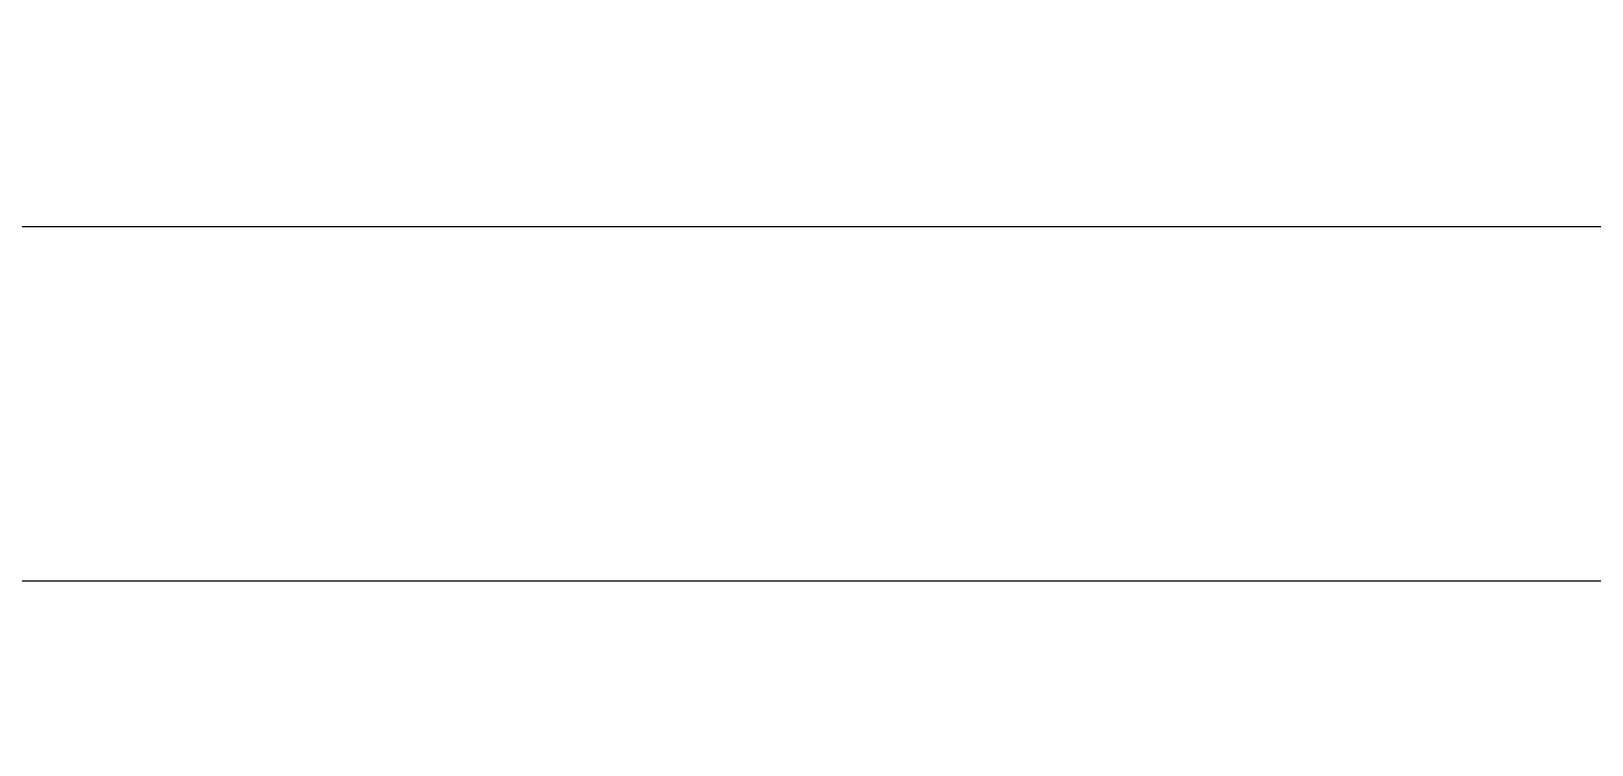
# Model space of a CAD drawing. Header units: millimetres. Extents: x 7389 to 27936, y -894474 to -881284.
# Drawn here: x 24370 to 25323, y -881720 to -881284 of the extents above; entities that cross this region are included whole.
import ezdxf
from ezdxf.lldxf.tags import DXFTag

# ---------------------------------------------------------------- set-up
doc = ezdxf.new("R2010")
doc.units = ezdxf.units.MM
doc.header["$LTSCALE"] = 40
doc.header["$MEASUREMENT"] = 0
doc.header["$PDMODE"] = 3
doc.layers.add('dimensions', color=149, linetype='Continuous', lineweight=5)
doc.styles.get("Standard").update_dxf_attribs({"font": 'ARIALN.TTF'})
tags = doc.linetypes.add('DASHED2', pattern=[0.375, 0.25, -0.125]).pattern_tags.tags
tags[6:7] = [DXFTag(74, 4), DXFTag(75, 0), DXFTag(340, '0'), DXFTag(46, 1.0), DXFTag(50, 0.0), DXFTag(44, 0.0), DXFTag(45, 0.0)]
tags[4:5] = [DXFTag(74, 4), DXFTag(75, 0), DXFTag(340, '0'), DXFTag(46, 1.0), DXFTag(50, 0.0), DXFTag(44, 0.0), DXFTag(45, 0.0)]
doc.dimstyles.new('Working', dxfattribs={"dimscale": 0.8, "dimtxt": 100, "dimasz": 50, "dimexe": 50, "dimexo": 50, "dimgap": 25, "dimtad": 0, "dimdec": 0, "dimzin": 0, "dimdsep": 46, "dimtxsty": 'Standard', "dimblk": 'ARCHTICK', "dimcen": 0, "dimdle": 50, "dimclrd": 250, "dimclre": 8, "dimclrt": 7, "dimadec": 0, "dimazin": 0, "dimtfac": 1, "dimtdec": 0, "dimtofl": 0, "dimtmove": 1, "dimatfit": 3, "dimfxl": 3, "dimtolj": 1, "dimlwd": 5, "dimlwe": 0, "dimarcsym": 0})

# ---------------------------------------------------------------- blocks, each defined once
blk = doc.blocks.new('_ArchTick')
at = {"const_width": 0.15}
blk.add_lwpolyline([(-0.5, -0.5), (0.5, 0.5)], dxfattribs=at)
blk = doc.blocks.new('*D128')
at = {"layer": 'Defpoints', "color": 0, "ltscale": 50, "transparency": 16777216}
for p in [(23003.6537629505, -881619.8273811664), (23003.6537629505, -881959.3385393876), (25403.65376295051, -881959.3385393876)]:
    blk.add_point(p, dxfattribs=at)
at = {"layer": 'dimensions', "color": 8, "linetype": 'DASHED2', "lineweight": 0, "ltscale": 50, "transparency": 16777216}
for p, q in [((23003.6537629505, -881919.3385393877), (23003.6537629505, -881579.8273811665)), ((25403.65376295051, -881919.3385393877), (25403.65376295051, -881579.8273811665))]:
    blk.add_line(p, q, dxfattribs=at)
at = {"layer": 'dimensions', "color": 250, "linetype": 'DASHED2', "lineweight": 5, "ltscale": 50, "transparency": 16777216}
for p, q in [((22963.6537629505, -881619.8273811664), (24085.26358559716, -881619.8273811664)), ((25443.65376295051, -881619.8273811664), (24322.04394030385, -881619.8273811664))]:
    blk.add_line(p, q, dxfattribs=at)
at = {"layer": 'dimensions', "color": 250, "lineweight": 5, "ltscale": 50, "transparency": 16777216, "xscale": 40, "yscale": 40, "zscale": 40, "rotation": 180}
blk.add_blockref('_ArchTick', (23003.6537629505, -881619.8273811664), dxfattribs=at)
at = {"layer": 'dimensions', "color": 250, "lineweight": 5, "ltscale": 50, "transparency": 16777216, "xscale": 40, "yscale": 40, "zscale": 40}
blk.add_blockref('_ArchTick', (25403.65376295051, -881619.8273811664), dxfattribs=at)
at = {"layer": 'dimensions', "color": 7, "ltscale": 50, "transparency": 16777216, "insert": (24203.6537629505, -881619.8273811664), "char_height": 80, "attachment_point": 5, "bg_fill": 3, "box_fill_scale": 1.25, "bg_fill_color": 9, "bg_fill_true_color": 13158600, "bg_fill_transparency": 0}
blk.add_mtext('\\A1;2400', dxfattribs=at)
blk = doc.blocks.new('*D138')
at = {"layer": 'Defpoints', "color": 0, "ltscale": 50, "transparency": 16777216}
for p in [(9869.744672040397, -881403.5308967277), (9869.744672040397, -881844.9976302959), (27503.65376295051, -882365.8839939344)]:
    blk.add_point(p, dxfattribs=at)
at = {"layer": 'dimensions', "color": 8, "linetype": 'DASHED2', "lineweight": 0, "ltscale": 50, "transparency": 16777216}
for p, q in [((9869.744672040397, -881803.5308967278), (9869.744672040397, -881363.5308967276)), ((27503.65376295051, -881803.5308967278), (27503.65376295051, -881363.5308967276))]:
    blk.add_line(p, q, dxfattribs=at)
at = {"layer": 'dimensions', "color": 250, "linetype": 'DASHED2', "lineweight": 5, "ltscale": 50, "transparency": 16777216}
for p, q in [((9829.744672040399, -881403.5308967277), (18366.59007697703, -881403.5308967277)), ((27543.65376295051, -881403.5308967277), (19006.80835801386, -881403.5308967277))]:
    blk.add_line(p, q, dxfattribs=at)
at = {"layer": 'dimensions', "color": 250, "lineweight": 5, "ltscale": 50, "transparency": 16777216, "xscale": 40, "yscale": 40, "zscale": 40, "rotation": 180}
blk.add_blockref('_ArchTick', (9869.744672040397, -881403.5308967277), dxfattribs=at)
at = {"layer": 'dimensions', "color": 250, "lineweight": 5, "ltscale": 50, "transparency": 16777216, "xscale": 40, "yscale": 40, "zscale": 40}
blk.add_blockref('_ArchTick', (27503.65376295051, -881403.5308967277), dxfattribs=at)
at = {"layer": 'dimensions', "color": 7, "ltscale": 50, "transparency": 16777216, "insert": (18686.69921749545, -881403.5308967277), "char_height": 80, "attachment_point": 5, "bg_fill": 3, "box_fill_scale": 1.25, "bg_fill_color": 9, "bg_fill_true_color": 13158600, "bg_fill_transparency": 0}
blk.add_mtext('\\A1;17634 [57\'-10"]', dxfattribs=at)

msp = doc.modelspace()

# ---------------------------------------------------------------- dimensions: what is measured, and where the dimension line sits
at = {"layer": 'dimensions', "color": 3, "ltscale": 50, "true_color": 0x15f609}
dim = msp.add_linear_dim(base=(23003.6537629505, -881619.8273811664), p1=(25403.65376295051, -881959.3385393876), p2=(23003.6537629505, -881959.3385393876), dimstyle='Working', override={"dimfxl": 500, "dimfxlon": 1, "dimtfill": 1, "dimarcsym": 1}, dxfattribs=at)
dim.commit()
dim.dimension.update_dxf_attribs({"geometry": '*D128', "text_midpoint": (24203.6537629505, -881619.8273811664)})

# ---------------------------------------------------------------- next in the draw order: dimensions: what is measured, and where the dimension line sits
at = {"layer": 'dimensions', "ltscale": 50}
dim = msp.add_linear_dim(base=(9869.744672040397, -881403.5308967277), p1=(27503.65376295051, -882365.8839939344), p2=(9869.744672040397, -881844.9976302959), dimstyle='Working', override={"dimfxl": 500, "dimfxlon": 1, "dimtfill": 1, "dimarcsym": 1}, dxfattribs=at)
dim.commit()
dim.dimension.update_dxf_attribs({"geometry": '*D138', "text_midpoint": (18686.69921749545, -881403.5308967277)})

doc.saveas('drawing.dxf')
